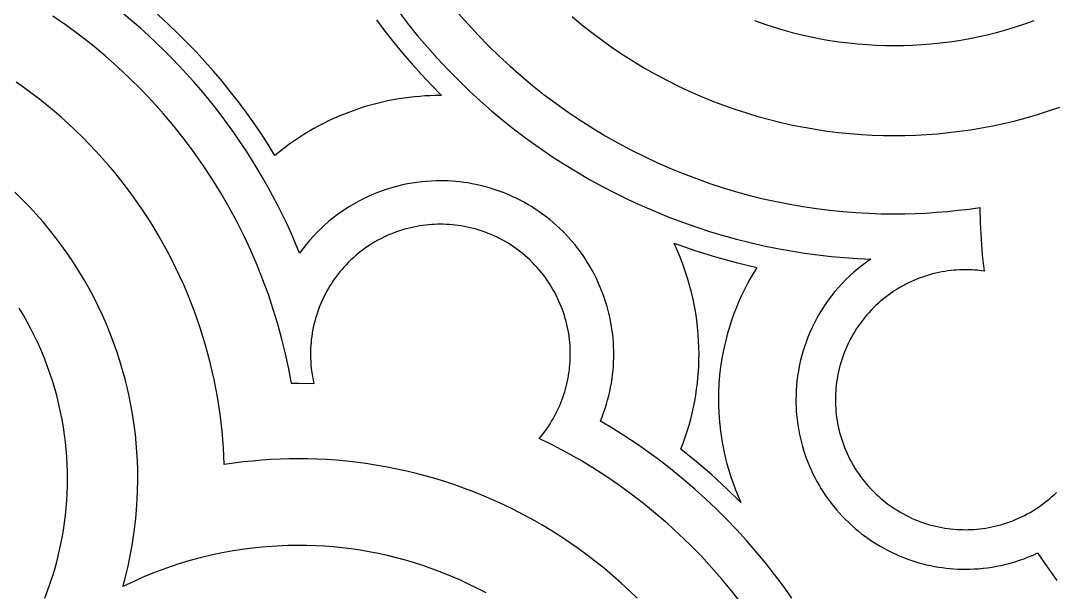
# Model space of a CAD drawing. Header units: millimetres. Extents: x -2212 to -1612, y 647 to 937.
# Drawn here: x -1735.9 to -1656.4, y 771.1 to 815.1 of the extents above; entities that cross this region are included whole.
import ezdxf

# ---------------------------------------------------------------- set-up
doc = ezdxf.new("R2010")
doc.units = ezdxf.units.MM
doc.header["$MEASUREMENT"] = 0
doc.layers.add('VF$DOT - Copy', color=20, linetype='Continuous', true_color=0xff4b00)

msp = doc.modelspace()

# ---------------------------------------------------------------- linework, layer by layer
at = {"layer": 'VF$DOT - Copy'}
for points in [[(-1716.362, 804.731), (-1716.888, 805.577), (-1717.433, 806.413), (-1717.996, 807.24), (-1718.578, 808.057), (-1719.177, 808.862), (-1719.795, 809.656), (-1720.429, 810.438), (-1721.081, 811.207), (-1721.749, 811.962), (-1722.433, 812.704), (-1723.133, 813.431), (-1723.848, 814.144), (-1724.578, 814.841), (-1725.322, 815.523), (-1726.08, 816.188), (-1726.851, 816.836)], [(-1714.462, 797.22), (-1715.091, 798.696), (-1715.426, 799.429), (-1715.774, 800.159), (-1716.137, 800.884), (-1716.513, 801.605), (-1716.903, 802.321), (-1717.307, 803.032), (-1717.724, 803.737), (-1718.155, 804.436), (-1718.598, 805.129), (-1719.055, 805.815), (-1719.525, 806.494), (-1720.007, 807.166), (-1720.503, 807.829), (-1721.01, 808.485), (-1721.53, 809.132), (-1722.062, 809.77), (-1722.605, 810.399), (-1723.161, 811.018), (-1723.727, 811.628), (-1724.305, 812.227), (-1724.893, 812.816), (-1725.492, 813.394), (-1726.1, 813.961), (-1726.719, 814.517), (-1727.347, 815.061), (-1727.985, 815.594)], [(-1706.81, 815.758), (-1706.104, 814.842), (-1705.375, 813.942), (-1704.623, 813.059), (-1703.85, 812.194), (-1703.056, 811.347), (-1702.24, 810.52), (-1701.405, 809.713), (-1700.551, 808.927), (-1699.679, 808.162), (-1698.789, 807.42), (-1697.882, 806.7), (-1696.96, 806.003), (-1696.023, 805.331), (-1695.072, 804.682), (-1694.107, 804.058), (-1693.131, 803.459), (-1692.144, 802.886), (-1691.146, 802.338), (-1690.139, 801.815), (-1689.124, 801.319), (-1688.102, 800.848), (-1687.073, 800.404), (-1686.039, 799.986), (-1685.001, 799.594), (-1683.959, 799.229), (-1682.915, 798.889), (-1681.869, 798.575), (-1680.823, 798.287), (-1679.776, 798.024), (-1678.731, 797.786), (-1677.687, 797.573), (-1676.646, 797.385), (-1675.609, 797.221), (-1674.576, 797.081), (-1673.547, 796.964), (-1672.525, 796.87), (-1671.508, 796.799), (-1670.498, 796.75)], [(-1702.246, 815.688), (-1701.493, 814.83), (-1700.716, 813.991), (-1699.918, 813.172), (-1699.099, 812.374), (-1698.26, 811.597), (-1697.402, 810.844), (-1696.525, 810.113), (-1695.631, 809.406), (-1694.721, 808.723), (-1693.795, 808.066), (-1692.855, 807.434), (-1691.901, 806.828), (-1690.935, 806.248), (-1689.958, 805.695), (-1688.971, 805.168), (-1687.974, 804.669), (-1686.97, 804.197), (-1685.959, 803.752), (-1684.942, 803.335), (-1683.92, 802.945), (-1682.895, 802.582), (-1681.866, 802.247), (-1680.836, 801.938), (-1679.806, 801.657), (-1678.775, 801.402), (-1677.746, 801.173), (-1676.719, 800.971), (-1675.696, 800.793), (-1674.676, 800.642), (-1673.66, 800.515), (-1672.65, 800.412), (-1671.647, 800.333), (-1670.65, 800.277), (-1669.662, 800.244), (-1668.681, 800.233), (-1667.875, 800.24), (-1667.064, 800.263), (-1666.247, 800.3), (-1665.426, 800.353), (-1664.599, 800.422), (-1663.769, 800.507), (-1662.935, 800.608), (-1662.097, 800.726)], [(-1715.087, 787.172), (-1715.3, 788.311), (-1715.546, 789.452), (-1715.826, 790.595), (-1716.139, 791.739), (-1716.486, 792.882), (-1716.868, 794.022), (-1717.284, 795.158), (-1717.735, 796.289), (-1718.221, 797.413), (-1718.741, 798.529), (-1719.296, 799.634), (-1719.886, 800.727), (-1720.51, 801.808), (-1721.167, 802.874), (-1721.857, 803.923), (-1722.58, 804.954), (-1723.334, 805.966), (-1724.12, 806.958), (-1724.936, 807.927), (-1725.781, 808.872), (-1726.654, 809.793), (-1727.554, 810.688), (-1728.48, 811.555), (-1729.43, 812.394), (-1730.404, 813.204), (-1731.4, 813.983), (-1732.416, 814.731), (-1733.452, 815.447)], [(-1708.553, 815.174), (-1707.895, 814.297), (-1707.216, 813.433), (-1706.517, 812.583), (-1705.799, 811.748), (-1705.062, 810.929), (-1704.306, 810.126), (-1703.533, 809.34)], [(-1693.486, 815.42), (-1692.728, 814.789), (-1691.956, 814.179), (-1691.17, 813.589), (-1690.37, 813.021), (-1689.558, 812.475), (-1688.735, 811.952), (-1687.901, 811.451), (-1687.057, 810.973), (-1686.204, 810.519), (-1685.344, 810.087), (-1684.476, 809.68), (-1683.603, 809.296), (-1682.725, 808.935), (-1681.842, 808.598), (-1680.957, 808.285), (-1680.068, 807.996), (-1679.179, 807.729), (-1678.289, 807.486), (-1677.399, 807.266), (-1676.51, 807.068), (-1675.623, 806.893), (-1674.739, 806.741), (-1673.858, 806.609), (-1672.981, 806.5), (-1672.109, 806.411), (-1671.243, 806.343), (-1670.382, 806.294), (-1669.528, 806.266), (-1668.681, 806.256), (-1667.862, 806.265), (-1667.036, 806.292), (-1666.204, 806.337), (-1665.366, 806.401), (-1664.523, 806.484), (-1663.675, 806.586), (-1662.824, 806.709), (-1661.969, 806.852), (-1661.112, 807.015), (-1660.252, 807.199), (-1659.392, 807.405), (-1658.531, 807.632), (-1657.67, 807.88), (-1656.81, 808.15), (-1655.952, 808.443)], [(-1679.45, 815.108), (-1678.725, 814.851), (-1677.999, 814.614), (-1677.271, 814.396), (-1676.543, 814.197), (-1675.814, 814.017), (-1675.087, 813.856), (-1674.362, 813.712), (-1673.638, 813.587), (-1672.917, 813.48), (-1672.2, 813.39), (-1671.486, 813.318), (-1670.777, 813.262), (-1670.073, 813.222), (-1669.374, 813.199), (-1668.681, 813.191), (-1667.988, 813.199), (-1667.289, 813.222), (-1666.585, 813.262), (-1665.876, 813.318), (-1665.162, 813.39), (-1664.445, 813.48), (-1663.724, 813.587), (-1663.001, 813.712), (-1662.275, 813.856), (-1661.548, 814.017), (-1660.82, 814.197), (-1660.091, 814.396), (-1659.363, 814.614), (-1658.637, 814.851), (-1657.912, 815.108)], [(-1720.263, 780.944), (-1720.323, 782.227), (-1720.37, 782.874), (-1720.429, 783.524), (-1720.5, 784.177), (-1720.583, 784.833), (-1720.678, 785.491), (-1720.786, 786.151), (-1720.906, 786.813), (-1721.039, 787.476), (-1721.185, 788.141), (-1721.344, 788.806), (-1721.517, 789.471), (-1721.702, 790.137), (-1721.901, 790.802), (-1722.113, 791.466), (-1722.339, 792.129), (-1722.578, 792.79), (-1722.831, 793.45), (-1723.098, 794.107), (-1723.378, 794.762), (-1723.672, 795.413), (-1723.979, 796.061), (-1724.3, 796.705), (-1724.634, 797.344), (-1724.982, 797.978), (-1725.343, 798.608), (-1725.717, 799.231), (-1726.105, 799.849), (-1726.505, 800.46), (-1726.918, 801.065), (-1727.344, 801.662), (-1727.782, 802.251), (-1728.232, 802.833), (-1728.694, 803.406), (-1729.168, 803.97), (-1729.654, 804.525), (-1730.151, 805.071), (-1730.658, 805.607), (-1731.177, 806.133), (-1731.706, 806.648), (-1732.244, 807.153), (-1732.793, 807.646), (-1733.351, 808.128), (-1733.918, 808.599), (-1734.493, 809.058), (-1735.077, 809.505), (-1735.669, 809.939), (-1736.268, 810.361)], [(-1703.533, 809.34), (-1704.017, 809.336), (-1704.413, 809.325), (-1704.812, 809.305), (-1705.213, 809.277), (-1705.617, 809.24), (-1706.023, 809.195), (-1706.43, 809.141), (-1706.84, 809.079), (-1707.251, 809.007), (-1707.662, 808.926), (-1708.075, 808.836), (-1708.488, 808.737), (-1708.902, 808.628), (-1709.315, 808.509), (-1709.728, 808.381), (-1710.14, 808.243), (-1710.551, 808.096), (-1710.961, 807.939), (-1711.369, 807.772), (-1711.775, 807.595), (-1712.178, 807.408), (-1712.579, 807.212), (-1712.977, 807.006), (-1713.371, 806.79), (-1713.761, 806.565), (-1714.148, 806.33), (-1714.53, 806.086), (-1714.907, 805.833), (-1715.279, 805.571), (-1715.646, 805.299), (-1716.007, 805.019), (-1716.362, 804.731)], [(-1691.312, 784.286), (-1691.182, 784.609), (-1691.061, 784.933), (-1690.95, 785.258), (-1690.847, 785.583), (-1690.753, 785.91), (-1690.668, 786.236), (-1690.592, 786.562), (-1690.524, 786.887), (-1690.465, 787.212), (-1690.415, 787.535), (-1690.372, 787.857), (-1690.338, 788.177), (-1690.312, 788.495), (-1690.293, 788.811), (-1690.282, 789.125), (-1690.279, 789.435), (-1690.282, 789.731), (-1690.292, 790.03), (-1690.309, 790.331), (-1690.333, 790.634), (-1690.364, 790.939), (-1690.402, 791.246), (-1690.448, 791.554), (-1690.502, 791.863), (-1690.563, 792.173), (-1690.632, 792.484), (-1690.709, 792.796), (-1690.794, 793.107), (-1690.887, 793.418), (-1690.988, 793.729), (-1691.098, 794.038), (-1691.216, 794.347), (-1691.342, 794.654), (-1691.476, 794.96), (-1691.619, 795.263), (-1691.77, 795.564), (-1691.929, 795.862), (-1692.096, 796.158), (-1692.271, 796.449), (-1692.454, 796.737), (-1692.645, 797.021), (-1692.844, 797.301), (-1693.05, 797.576), (-1693.263, 797.846), (-1693.484, 798.111), (-1693.712, 798.37), (-1693.946, 798.624), (-1694.187, 798.871), (-1694.435, 799.112), (-1694.688, 799.347), (-1694.948, 799.574), (-1695.212, 799.795), (-1695.482, 800.009), (-1695.757, 800.215), (-1696.037, 800.414), (-1696.321, 800.604), (-1696.609, 800.788), (-1696.901, 800.963), (-1697.196, 801.13), (-1697.494, 801.289), (-1697.795, 801.44), (-1698.099, 801.582), (-1698.404, 801.717), (-1698.711, 801.843), (-1699.02, 801.961), (-1699.33, 802.07), (-1699.64, 802.171), (-1699.952, 802.265), (-1700.263, 802.35), (-1700.574, 802.427), (-1700.885, 802.496), (-1701.195, 802.557), (-1701.505, 802.61), (-1701.813, 802.656), (-1702.119, 802.695), (-1702.424, 802.726), (-1702.728, 802.75), (-1703.029, 802.766), (-1703.327, 802.776), (-1703.624, 802.78), (-1703.978, 802.775), (-1704.337, 802.761), (-1704.698, 802.736), (-1705.062, 802.702), (-1705.429, 802.657), (-1705.798, 802.601), (-1706.168, 802.535), (-1706.54, 802.457), (-1706.912, 802.368), (-1707.285, 802.268), (-1707.657, 802.155), (-1708.029, 802.032), (-1708.399, 801.896), (-1708.767, 801.749), (-1709.133, 801.589), (-1709.496, 801.418), (-1709.855, 801.235), (-1710.21, 801.041), (-1710.561, 800.835), (-1710.907, 800.617), (-1711.246, 800.388), (-1711.58, 800.149), (-1711.906, 799.898), (-1712.226, 799.637), (-1712.537, 799.366), (-1712.84, 799.085), (-1713.135, 798.795), (-1713.42, 798.496), (-1713.696, 798.189), (-1713.962, 797.873), (-1714.217, 797.55), (-1714.462, 797.22)], [(-1728.067, 771.554), (-1727.922, 772.082), (-1727.787, 772.61), (-1727.663, 773.137), (-1727.549, 773.664), (-1727.444, 774.19), (-1727.349, 774.715), (-1727.189, 775.76), (-1727.066, 776.798), (-1726.979, 777.828), (-1726.928, 778.846), (-1726.912, 779.852), (-1726.919, 780.527), (-1726.942, 781.207), (-1726.98, 781.893), (-1727.035, 782.583), (-1727.105, 783.278), (-1727.193, 783.977), (-1727.297, 784.678), (-1727.419, 785.383), (-1727.559, 786.089), (-1727.716, 786.797), (-1727.891, 787.506), (-1728.085, 788.215), (-1728.297, 788.924), (-1728.528, 789.631), (-1728.777, 790.337), (-1729.046, 791.04), (-1729.333, 791.74), (-1729.639, 792.436), (-1729.964, 793.126), (-1730.307, 793.812), (-1730.669, 794.491), (-1731.05, 795.163), (-1731.449, 795.828), (-1731.866, 796.484), (-1732.301, 797.131), (-1732.753, 797.768), (-1733.223, 798.394), (-1733.709, 799.009), (-1734.212, 799.612), (-1734.731, 800.203), (-1735.265, 800.78), (-1735.814, 801.344), (-1736.377, 801.893)], [(-1662.097, 800.726), (-1662.068, 799.518), (-1662.006, 798.298), (-1661.91, 797.067), (-1661.78, 795.828)], [(-1693.624, 789.435), (-1693.626, 789.657), (-1693.633, 789.881), (-1693.646, 790.106), (-1693.664, 790.334), (-1693.687, 790.562), (-1693.716, 790.792), (-1693.75, 791.023), (-1693.79, 791.255), (-1693.836, 791.487), (-1693.888, 791.72), (-1693.946, 791.953), (-1694.01, 792.187), (-1694.079, 792.42), (-1694.155, 792.653), (-1694.237, 792.885), (-1694.326, 793.116), (-1694.42, 793.346), (-1694.521, 793.575), (-1694.628, 793.802), (-1694.741, 794.028), (-1694.86, 794.251), (-1694.985, 794.473), (-1695.116, 794.691), (-1695.254, 794.907), (-1695.397, 795.12), (-1695.545, 795.33), (-1695.7, 795.536), (-1695.86, 795.738), (-1696.025, 795.936), (-1696.196, 796.131), (-1696.372, 796.321), (-1696.552, 796.506), (-1696.738, 796.687), (-1696.928, 796.862), (-1697.122, 797.033), (-1697.321, 797.199), (-1697.523, 797.359), (-1697.729, 797.513), (-1697.939, 797.662), (-1698.151, 797.805), (-1698.367, 797.942), (-1698.586, 798.073), (-1698.807, 798.199), (-1699.031, 798.318), (-1699.256, 798.431), (-1699.483, 798.538), (-1699.712, 798.638), (-1699.943, 798.733), (-1700.174, 798.821), (-1700.406, 798.903), (-1700.639, 798.979), (-1700.872, 799.049), (-1701.105, 799.113), (-1701.338, 799.17), (-1701.571, 799.222), (-1701.804, 799.268), (-1702.036, 799.308), (-1702.267, 799.343), (-1702.496, 799.371), (-1702.725, 799.395), (-1702.952, 799.412), (-1703.178, 799.425), (-1703.402, 799.433), (-1703.624, 799.435), (-1703.845, 799.433), (-1704.069, 799.425), (-1704.295, 799.412), (-1704.522, 799.395), (-1704.751, 799.371), (-1704.98, 799.343), (-1705.211, 799.308), (-1705.443, 799.268), (-1705.676, 799.222), (-1705.909, 799.17), (-1706.142, 799.113), (-1706.375, 799.049), (-1706.608, 798.979), (-1706.841, 798.903), (-1707.073, 798.821), (-1707.304, 798.733), (-1707.535, 798.638), (-1707.764, 798.538), (-1707.991, 798.431), (-1708.216, 798.318), (-1708.44, 798.199), (-1708.661, 798.073), (-1708.88, 797.942), (-1709.096, 797.805), (-1709.308, 797.662), (-1709.518, 797.513), (-1709.724, 797.359), (-1709.926, 797.199), (-1710.125, 797.033), (-1710.319, 796.862), (-1710.509, 796.687), (-1710.695, 796.506), (-1710.875, 796.321), (-1711.051, 796.131), (-1711.222, 795.936), (-1711.387, 795.738), (-1711.547, 795.536), (-1711.702, 795.33), (-1711.85, 795.12), (-1711.993, 794.907), (-1712.131, 794.691), (-1712.262, 794.473), (-1712.387, 794.251), (-1712.506, 794.028), (-1712.619, 793.802), (-1712.726, 793.575), (-1712.827, 793.346), (-1712.921, 793.116), (-1713.01, 792.885), (-1713.092, 792.653), (-1713.168, 792.42), (-1713.237, 792.187), (-1713.301, 791.953), (-1713.359, 791.72), (-1713.411, 791.487), (-1713.457, 791.255), (-1713.497, 791.023), (-1713.531, 790.792), (-1713.56, 790.562), (-1713.583, 790.334), (-1713.601, 790.106), (-1713.614, 789.881), (-1713.621, 789.657), (-1713.624, 789.435), (-1713.62, 789.158), (-1713.608, 788.879), (-1713.588, 788.597), (-1713.56, 788.312), (-1713.524, 788.026), (-1713.478, 787.738), (-1713.424, 787.449), (-1713.361, 787.159)], [(-1683.718, 789.435), (-1683.725, 789.95), (-1683.745, 790.47), (-1683.78, 790.995), (-1683.828, 791.524), (-1683.892, 792.056), (-1683.97, 792.591), (-1684.064, 793.129), (-1684.174, 793.668), (-1684.299, 794.209), (-1684.441, 794.75), (-1684.599, 795.291), (-1684.774, 795.831), (-1684.965, 796.369), (-1685.173, 796.905), (-1685.398, 797.438), (-1685.639, 797.967)], [(-1685.639, 797.967), (-1684.05, 797.417), (-1682.455, 796.925), (-1680.859, 796.491), (-1679.264, 796.113)], [(-1670.498, 796.75), (-1670.838, 796.514), (-1671.17, 796.266), (-1671.495, 796.008), (-1671.812, 795.739), (-1672.12, 795.46), (-1672.42, 795.171), (-1672.71, 794.872), (-1672.991, 794.564), (-1673.261, 794.248), (-1673.521, 793.925), (-1673.769, 793.593), (-1674.007, 793.255), (-1674.233, 792.91), (-1674.447, 792.56), (-1674.649, 792.204), (-1674.84, 791.844), (-1675.018, 791.48), (-1675.184, 791.113), (-1675.337, 790.743), (-1675.478, 790.371), (-1675.607, 789.997), (-1675.724, 789.622), (-1675.829, 789.247), (-1675.921, 788.872), (-1676.002, 788.497), (-1676.071, 788.124), (-1676.129, 787.752), (-1676.176, 787.382), (-1676.212, 787.015), (-1676.237, 786.65), (-1676.252, 786.289), (-1676.257, 785.932), (-1676.254, 785.642), (-1676.244, 785.35), (-1676.228, 785.056), (-1676.204, 784.76), (-1676.174, 784.462), (-1676.136, 784.162), (-1676.092, 783.861), (-1676.039, 783.559), (-1675.979, 783.256), (-1675.912, 782.952), (-1675.837, 782.648), (-1675.754, 782.344), (-1675.663, 782.04), (-1675.564, 781.736), (-1675.457, 781.433), (-1675.341, 781.132), (-1675.218, 780.831), (-1675.087, 780.533), (-1674.948, 780.236), (-1674.8, 779.942), (-1674.645, 779.651), (-1674.481, 779.362), (-1674.31, 779.077), (-1674.131, 778.796), (-1673.945, 778.518), (-1673.751, 778.245), (-1673.549, 777.976), (-1673.341, 777.712), (-1673.125, 777.453), (-1672.902, 777.2), (-1672.673, 776.952), (-1672.437, 776.711), (-1672.196, 776.475), (-1671.948, 776.246), (-1671.695, 776.023), (-1671.436, 775.808), (-1671.172, 775.599), (-1670.903, 775.397), (-1670.63, 775.203), (-1670.352, 775.017), (-1670.071, 774.838), (-1669.786, 774.667), (-1669.497, 774.503), (-1669.206, 774.348), (-1668.912, 774.201), (-1668.615, 774.061), (-1668.317, 773.93), (-1668.017, 773.807), (-1667.715, 773.692), (-1667.412, 773.585), (-1667.109, 773.486), (-1666.805, 773.394), (-1666.5, 773.311), (-1666.196, 773.236), (-1665.892, 773.169), (-1665.589, 773.109), (-1665.287, 773.057), (-1664.986, 773.012), (-1664.686, 772.974), (-1664.388, 772.944), (-1664.092, 772.921), (-1663.798, 772.904), (-1663.506, 772.894), (-1663.216, 772.891), (-1662.88, 772.895), (-1662.541, 772.909), (-1662.199, 772.931), (-1661.854, 772.962), (-1661.507, 773.004), (-1661.158, 773.055), (-1660.807, 773.116), (-1660.456, 773.187), (-1660.103, 773.268), (-1659.75, 773.36), (-1659.398, 773.463), (-1659.045, 773.576), (-1658.694, 773.7), (-1658.345, 773.835), (-1657.997, 773.981), (-1657.652, 774.138)], [(-1679.264, 796.113), (-1679.452, 795.811), (-1679.634, 795.506), (-1679.809, 795.198), (-1679.979, 794.888), (-1680.142, 794.575), (-1680.299, 794.261), (-1680.45, 793.944), (-1680.594, 793.626), (-1680.732, 793.307), (-1680.864, 792.986), (-1680.989, 792.664), (-1681.108, 792.341), (-1681.221, 792.017), (-1681.327, 791.693), (-1681.427, 791.368), (-1681.521, 791.043), (-1681.609, 790.718), (-1681.69, 790.393), (-1681.766, 790.068), (-1681.835, 789.743), (-1681.956, 789.096), (-1682.053, 788.452), (-1682.128, 787.813), (-1682.18, 787.179), (-1682.211, 786.552), (-1682.221, 785.932), (-1682.215, 785.454), (-1682.197, 784.972), (-1682.166, 784.485), (-1682.122, 783.995), (-1682.065, 783.502), (-1681.995, 783.005), (-1681.91, 782.507), (-1681.812, 782.007), (-1681.699, 781.506), (-1681.571, 781.004), (-1681.429, 780.502), (-1681.272, 780.001), (-1681.1, 779.501), (-1680.913, 779.003), (-1680.711, 778.507), (-1680.494, 778.015)], [(-1661.78, 795.828), (-1661.962, 795.853), (-1662.144, 795.874), (-1662.325, 795.892), (-1662.506, 795.907), (-1662.685, 795.918), (-1662.863, 795.926), (-1663.04, 795.93), (-1663.216, 795.932), (-1663.438, 795.929), (-1663.662, 795.922), (-1663.888, 795.909), (-1664.115, 795.891), (-1664.343, 795.868), (-1664.573, 795.839), (-1664.804, 795.805), (-1665.036, 795.765), (-1665.268, 795.719), (-1665.501, 795.667), (-1665.735, 795.61), (-1665.968, 795.546), (-1666.201, 795.476), (-1666.434, 795.4), (-1666.666, 795.318), (-1666.897, 795.23), (-1667.127, 795.135), (-1667.356, 795.035), (-1667.584, 794.928), (-1667.809, 794.815), (-1668.033, 794.695), (-1668.254, 794.57), (-1668.473, 794.439), (-1668.688, 794.302), (-1668.901, 794.159), (-1669.111, 794.01), (-1669.317, 793.855), (-1669.519, 793.695), (-1669.718, 793.53), (-1669.912, 793.359), (-1670.102, 793.184), (-1670.287, 793.003), (-1670.468, 792.817), (-1670.644, 792.628), (-1670.814, 792.433), (-1670.98, 792.235), (-1671.14, 792.032), (-1671.294, 791.826), (-1671.443, 791.617), (-1671.586, 791.404), (-1671.723, 791.188), (-1671.855, 790.969), (-1671.98, 790.748), (-1672.099, 790.525), (-1672.212, 790.299), (-1672.319, 790.072), (-1672.42, 789.843), (-1672.514, 789.613), (-1672.602, 789.381), (-1672.685, 789.149), (-1672.76, 788.917), (-1672.83, 788.683), (-1672.894, 788.45), (-1672.952, 788.217), (-1673.003, 787.984), (-1673.049, 787.751), (-1673.089, 787.52), (-1673.124, 787.289), (-1673.153, 787.059), (-1673.176, 786.83), (-1673.194, 786.603), (-1673.206, 786.378), (-1673.214, 786.154), (-1673.216, 785.932), (-1673.214, 785.71), (-1673.206, 785.486), (-1673.194, 785.26), (-1673.176, 785.033), (-1673.153, 784.805), (-1673.124, 784.575), (-1673.089, 784.344), (-1673.049, 784.112), (-1673.003, 783.88), (-1672.952, 783.647), (-1672.894, 783.414), (-1672.83, 783.18), (-1672.76, 782.947), (-1672.685, 782.714), (-1672.602, 782.482), (-1672.514, 782.251), (-1672.42, 782.021), (-1672.319, 781.792), (-1672.212, 781.564), (-1672.099, 781.339), (-1671.98, 781.115), (-1671.855, 780.894), (-1671.723, 780.676), (-1671.586, 780.46), (-1671.443, 780.247), (-1671.294, 780.037), (-1671.14, 779.831), (-1670.98, 779.629), (-1670.814, 779.43), (-1670.644, 779.236), (-1670.468, 779.046), (-1670.287, 778.861), (-1670.102, 778.68), (-1669.912, 778.504), (-1669.718, 778.334), (-1669.519, 778.168), (-1669.317, 778.008), (-1669.111, 777.854), (-1668.901, 777.705), (-1668.688, 777.562), (-1668.473, 777.425), (-1668.254, 777.293), (-1668.033, 777.168), (-1667.809, 777.049), (-1667.584, 776.936), (-1667.356, 776.829), (-1667.127, 776.728), (-1666.897, 776.634), (-1666.666, 776.546), (-1666.434, 776.464), (-1666.201, 776.388), (-1665.968, 776.318), (-1665.735, 776.254), (-1665.501, 776.196), (-1665.268, 776.145), (-1665.036, 776.099), (-1664.804, 776.059), (-1664.573, 776.024), (-1664.343, 775.996), (-1664.115, 775.972), (-1663.888, 775.954), (-1663.662, 775.942), (-1663.438, 775.934), (-1663.216, 775.932), (-1662.997, 775.934), (-1662.775, 775.942), (-1662.552, 775.954), (-1662.327, 775.971), (-1662.101, 775.994), (-1661.874, 776.022), (-1661.645, 776.056), (-1661.416, 776.095), (-1661.186, 776.14), (-1660.955, 776.191), (-1660.725, 776.247), (-1660.494, 776.31), (-1660.263, 776.378), (-1660.032, 776.452), (-1659.803, 776.533), (-1659.574, 776.619), (-1659.346, 776.711), (-1659.119, 776.81), (-1658.893, 776.914), (-1658.67, 777.025), (-1658.448, 777.142), (-1658.229, 777.264), (-1658.012, 777.393), (-1657.798, 777.527), (-1657.586, 777.667), (-1657.378, 777.813), (-1657.173, 777.965), (-1656.972, 778.121), (-1656.774, 778.283), (-1656.58, 778.451), (-1656.391, 778.623), (-1656.206, 778.8)], [(-1734.076, 770.656), (-1733.856, 771.234), (-1733.65, 771.814), (-1733.461, 772.396), (-1733.286, 772.978), (-1733.127, 773.561), (-1732.983, 774.144), (-1732.854, 774.726), (-1732.739, 775.306), (-1732.639, 775.885), (-1732.553, 776.462), (-1732.481, 777.036), (-1732.423, 777.608), (-1732.378, 778.175), (-1732.347, 778.739), (-1732.328, 779.298), (-1732.322, 779.852), (-1732.328, 780.407), (-1732.347, 780.966), (-1732.378, 781.53), (-1732.423, 782.097), (-1732.481, 782.668), (-1732.553, 783.243), (-1732.639, 783.819), (-1732.739, 784.398), (-1732.854, 784.979), (-1732.983, 785.561), (-1733.127, 786.144), (-1733.286, 786.727), (-1733.461, 787.309), (-1733.65, 787.891), (-1733.856, 788.471), (-1734.076, 789.049), (-1734.312, 789.624), (-1734.564, 790.196), (-1734.831, 790.764), (-1735.113, 791.327), (-1735.411, 791.885), (-1735.724, 792.438), (-1736.052, 792.984)], [(-1696.01, 782.952), (-1695.86, 783.131), (-1695.716, 783.314), (-1695.575, 783.5), (-1695.44, 783.688), (-1695.309, 783.88), (-1695.182, 784.073), (-1695.061, 784.27), (-1694.944, 784.468), (-1694.833, 784.668), (-1694.726, 784.871), (-1694.624, 785.074), (-1694.528, 785.28), (-1694.436, 785.486), (-1694.35, 785.694), (-1694.268, 785.903), (-1694.192, 786.112), (-1694.12, 786.322), (-1694.054, 786.533), (-1693.993, 786.743), (-1693.936, 786.954), (-1693.885, 787.165), (-1693.838, 787.375), (-1693.796, 787.585), (-1693.759, 787.795), (-1693.726, 788.004), (-1693.699, 788.212), (-1693.675, 788.419), (-1693.656, 788.625), (-1693.642, 788.829), (-1693.632, 789.033), (-1693.626, 789.235), (-1693.624, 789.435)], [(-1685.112, 782.118), (-1684.937, 782.578), (-1684.774, 783.039), (-1684.623, 783.502), (-1684.484, 783.966), (-1684.358, 784.429), (-1684.243, 784.893), (-1684.141, 785.356), (-1684.05, 785.818), (-1683.97, 786.279), (-1683.902, 786.738), (-1683.845, 787.195), (-1683.799, 787.649), (-1683.763, 788.1), (-1683.738, 788.549), (-1683.723, 788.994), (-1683.718, 789.435)], [(-1713.361, 787.159), (-1714.559, 787.175), (-1715.087, 787.172)], [(-1676.573, 770.675), (-1677.223, 771.588), (-1677.896, 772.487), (-1678.592, 773.37), (-1679.31, 774.238), (-1680.05, 775.088), (-1680.81, 775.921), (-1681.591, 776.735), (-1682.392, 777.53), (-1683.212, 778.305), (-1684.05, 779.059), (-1684.905, 779.793), (-1685.778, 780.504), (-1686.666, 781.193), (-1687.569, 781.859), (-1688.486, 782.502), (-1689.416, 783.121), (-1690.358, 783.716), (-1691.312, 784.286)], [(-1680.451, 770.262), (-1681.189, 771.204), (-1681.953, 772.127), (-1682.744, 773.028), (-1683.56, 773.908), (-1684.402, 774.765), (-1685.266, 775.598), (-1686.153, 776.406), (-1687.062, 777.189), (-1687.991, 777.944), (-1688.94, 778.672), (-1689.906, 779.373), (-1690.889, 780.044), (-1691.887, 780.686), (-1692.9, 781.298), (-1693.925, 781.88), (-1694.962, 782.431), (-1696.01, 782.952)], [(-1688.487, 770.663), (-1689.096, 771.253), (-1689.718, 771.828), (-1690.353, 772.388), (-1691, 772.933), (-1691.658, 773.463), (-1692.328, 773.977), (-1693.008, 774.475), (-1693.697, 774.956), (-1694.396, 775.421), (-1695.104, 775.868), (-1695.82, 776.299), (-1696.543, 776.712), (-1697.272, 777.107), (-1698.008, 777.485), (-1698.75, 777.844), (-1699.496, 778.187), (-1700.247, 778.511), (-1701.001, 778.817), (-1701.759, 779.105), (-1702.519, 779.375), (-1703.28, 779.628), (-1704.044, 779.863), (-1704.807, 780.08), (-1705.571, 780.279), (-1706.334, 780.462), (-1707.097, 780.627), (-1707.858, 780.775), (-1708.617, 780.906), (-1709.373, 781.021), (-1710.126, 781.12), (-1710.876, 781.202), (-1711.622, 781.269), (-1712.364, 781.321), (-1713.101, 781.357), (-1713.833, 781.379), (-1714.559, 781.386), (-1715.257, 781.379), (-1715.959, 781.359), (-1716.667, 781.326), (-1717.379, 781.279), (-1718.095, 781.217), (-1718.814, 781.141), (-1719.537, 781.05), (-1720.263, 780.944)], [(-1680.494, 778.015), (-1681.599, 779.097), (-1682.739, 780.143), (-1683.91, 781.15), (-1685.112, 782.118)], [(-1700.103, 771.062), (-1700.775, 771.415), (-1701.453, 771.749), (-1702.136, 772.066), (-1702.824, 772.364), (-1703.515, 772.643), (-1704.21, 772.904), (-1704.907, 773.147), (-1705.606, 773.372), (-1706.305, 773.578), (-1707.005, 773.767), (-1707.705, 773.938), (-1708.404, 774.091), (-1709.101, 774.226), (-1709.796, 774.345), (-1710.489, 774.447), (-1711.178, 774.532), (-1711.864, 774.601), (-1712.545, 774.654), (-1713.222, 774.691), (-1713.893, 774.713), (-1714.559, 774.721), (-1715.375, 774.71), (-1716.2, 774.676), (-1717.032, 774.62), (-1717.87, 774.54), (-1718.714, 774.435), (-1719.563, 774.306), (-1720.415, 774.151), (-1721.27, 773.97), (-1722.127, 773.763), (-1722.984, 773.53), (-1723.84, 773.269), (-1724.695, 772.981), (-1725.546, 772.665), (-1726.392, 772.323), (-1727.233, 771.952), (-1728.067, 771.554)], [(-1657.652, 774.138), (-1656.93, 773.072), (-1656.179, 772.022)]]:
    msp.add_lwpolyline(points, dxfattribs=at)

doc.saveas('drawing.dxf')
